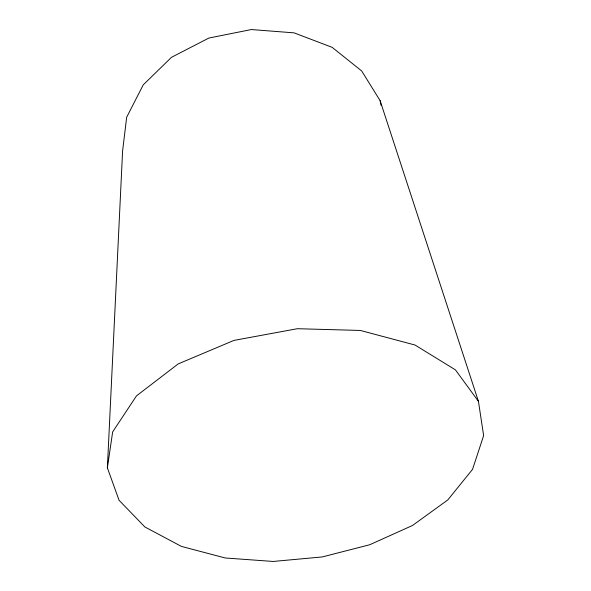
<?xml version="1.0" encoding="UTF-8"?>
<svg xmlns="http://www.w3.org/2000/svg" width="591" height="591" viewBox="0 0 591 591"><rect width="100%" height="100%" fill="white"/><g stroke="black" fill="none" stroke-linecap="round" stroke-linejoin="round"><path stroke-width="0.89" d="M107.37 467.821L122.596 150.964L126.673 117.247L143.251 84.838L171.486 57.32L208.852 38.053L251.345 29.55L294.067 32.852L332.164 47.346L361.685 70.957L380.116 100.677L478.444 401.341L483.63 435.619L472.541 469.357L447.801 499.934L412.481 525.495L369.656 544.769L322.272 556.936L273.19 561.45L225.245 557.978L181.407 546.409L144.876 526.958L119.064 500.289L107.37 467.821L112.659 431.895L136.484 395.881L178.12 363.953L233.903 340.416L297.347 328.707L360.355 330.45L415.03 345.026L455.432 369.87L478.444 401.341M380.116 100.677L381.01 105.198"/></g></svg>
